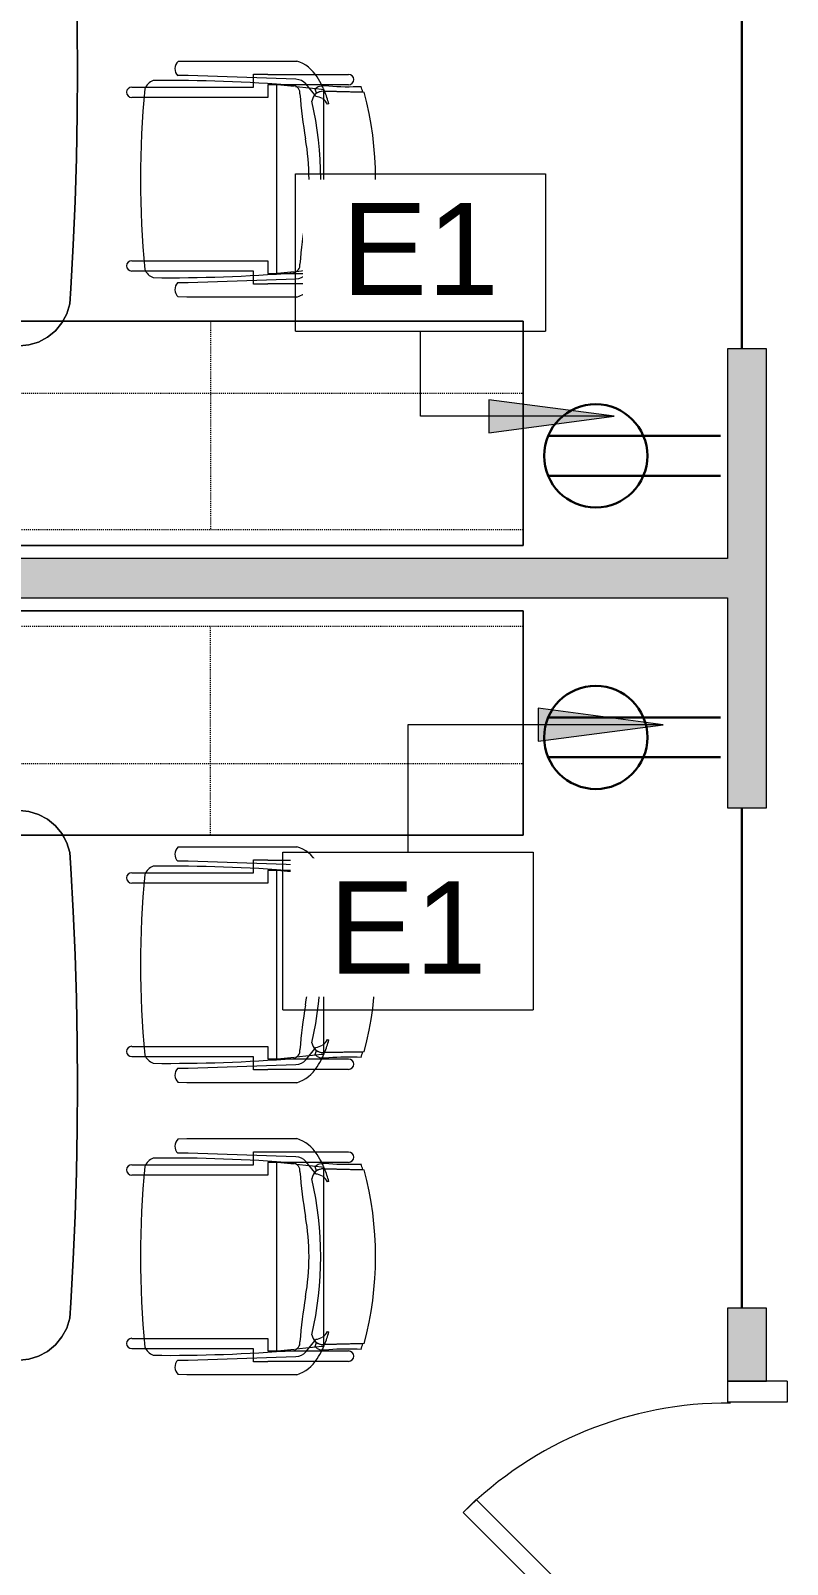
# Model space of a CAD drawing. Header units: inches. Extents: x 395 to 1878, y 644 to 1756.
# Drawn here: x 542.4 to 615, y 1276.2 to 1423.3 of the extents above; entities that cross this region are included whole.
import ezdxf

# ---------------------------------------------------------------- set-up
doc = ezdxf.new("R2010")
doc.units = ezdxf.units.IN
doc.header["$MEASUREMENT"] = 0
doc.linetypes.add('DASH 1_32_', pattern=[0.0625, 0.03125, -0.03125])
for name, color, linetype, lineweight in [('A-ANNO-KEYN', 231, 'Continuous', 9), ('A-ANNO-NOTE', 131, 'Continuous', 30), ('A-DOOR', 31, 'Continuous', 13), ('A-DOOR-FRAM', 31, 'Continuous', 20), ('A-GLAZ', 151, 'Continuous', 13), ('A-WALL-PATT', 111, 'Continuous', 13), ('I-FURN', 30, 'Continuous', 9), ('I-WALL', 2, 'Continuous', 13)]:
    doc.layers.add(name, color=color, linetype=linetype, lineweight=lineweight)
doc.styles.add('Arial_2', font='arial.ttf', dxfattribs={"height": 8.851796})

# ---------------------------------------------------------------- blocks, each defined once
blk = doc.blocks.new('Single Flush - OTJ_SOLIDFLUSH_ALUM-4928978-FIRST FLOOR POWER _ SIGNAL')
at = {"layer": 'A-DOOR', "color": 8, "lineweight": 20}
for p, q in [((-8.65, -25.96), (16.67, -0.64)), ((16.67, -0.64), (17.91, -1.88)), ((17.91, -1.88), (-7.42, -27.2)), ((-7.42, -27.2), (-8.65, -25.96))]:
    blk.add_line(p, q, dxfattribs=at)
at = {"layer": 'A-DOOR', "lineweight": 9}
blk.add_arc((17.91, -1.88), 35.81, 179.5, 225, dxfattribs=at)
at = {"layer": 'A-DOOR-FRAM', "color": 8}
for p, q in [((-20, 3.87), (-20, -1.88)), ((-20, 3.87), (-18, 3.87)), ((-18, 3.87), (-18, -1.88)), ((18, 3.87), (18, -1.88)), ((18, 3.87), (20, 3.87)), ((20, 3.87), (20, -1.88)), ((-20, -1.88), (-18, -1.88)), ((18, -1.88), (20, -1.88))]:
    blk.add_line(p, q, dxfattribs=at)
blk = doc.blocks.new('Frameless opening with glazing - 48_ x 96_-4931144-FIRST FLOOR POWER _ SIGNAL')
at = {"layer": 'A-GLAZ', "lineweight": 30}
blk.add_line((-25.5, -0.5), (22.5, -0.5), dxfattribs=at)
blk = doc.blocks.new('T-Shaped Desk 6 - T-Shaped Desk 1-4945879-FIRST FLOOR POWER _ SIGNAL')
at = {"layer": 'I-FURN'}
for p, q in [((610.19, 1074.31), (490.19, 1074.31)), ((490.19, 1074.31), (490.19, 1052.81)), ((490.19, 1052.81), (490.19, 1074.31)), ((490.19, 1074.31), (610.19, 1074.31)), ((610.19, 1052.81), (610.19, 1074.31)), ((610.19, 1074.31), (610.19, 1052.81)), ((535.18, 1054.79), (534.31, 1054.33)), ((534.31, 1054.33), (535.18, 1054.79)), ((536.12, 1055.08), (535.18, 1054.79)), ((535.18, 1054.79), (536.12, 1055.08)), ((537.55, 1055.23), (536.12, 1055.08)), ((536.12, 1055.08), (537.55, 1055.23)), ((539.04, 1055.36), (537.55, 1055.23)), ((537.55, 1055.23), (539.04, 1055.36)), ((540.52, 1055.48), (539.04, 1055.36)), ((539.04, 1055.36), (540.52, 1055.48)), ((542.01, 1055.58), (540.52, 1055.48)), ((540.52, 1055.48), (542.01, 1055.58)), ((543.49, 1055.66), (542.01, 1055.58)), ((542.01, 1055.58), (543.49, 1055.66)), ((544.98, 1055.73), (543.49, 1055.66)), ((543.49, 1055.66), (544.98, 1055.73)), ((546.47, 1055.77), (544.98, 1055.73)), ((544.98, 1055.73), (546.47, 1055.77)), ((547.96, 1055.8), (546.47, 1055.77)), ((546.47, 1055.77), (547.96, 1055.8)), ((549.45, 1055.81), (547.96, 1055.8)), ((547.96, 1055.8), (549.45, 1055.81)), ((550.94, 1055.8), (549.45, 1055.81)), ((549.45, 1055.81), (550.94, 1055.8)), ((552.42, 1055.77), (550.94, 1055.8)), ((550.94, 1055.8), (552.42, 1055.77)), ((553.91, 1055.73), (552.42, 1055.77)), ((552.42, 1055.77), (553.91, 1055.73)), ((555.4, 1055.66), (553.91, 1055.73)), ((553.91, 1055.73), (555.4, 1055.66)), ((556.89, 1055.58), (555.4, 1055.66)), ((555.4, 1055.66), (556.89, 1055.58)), ((558.37, 1055.48), (556.89, 1055.58)), ((556.89, 1055.58), (558.37, 1055.48)), ((559.86, 1055.36), (558.37, 1055.48)), ((558.37, 1055.48), (559.86, 1055.36)), ((561.34, 1055.23), (559.86, 1055.36)), ((559.86, 1055.36), (561.34, 1055.23)), ((562.77, 1055.08), (561.34, 1055.23)), ((561.34, 1055.23), (562.77, 1055.08)), ((563.71, 1054.79), (562.77, 1055.08)), ((562.77, 1055.08), (563.71, 1054.79)), ((564.58, 1054.33), (563.71, 1054.79)), ((563.71, 1054.79), (564.58, 1054.33)), ((533.55, 1053.7), (532.93, 1052.95)), ((532.93, 1052.95), (533.55, 1053.7)), ((534.31, 1054.33), (533.55, 1053.7)), ((533.55, 1053.7), (534.31, 1054.33)), ((565.34, 1053.7), (564.58, 1054.33)), ((564.58, 1054.33), (565.34, 1053.7)), ((565.96, 1052.95), (565.34, 1053.7)), ((565.34, 1053.7), (565.96, 1052.95)), ((490.19, 1052.81), (610.19, 1052.81)), ((532.85, 1052.81), (490.19, 1052.81)), ((532.47, 1052.08), (532.18, 1051.14)), ((532.18, 1051.14), (532.47, 1052.08)), ((532.93, 1052.95), (532.47, 1052.08)), ((532.47, 1052.08), (532.85, 1052.81)), ((532.85, 1052.81), (532.93, 1052.95)), ((566.04, 1052.81), (532.85, 1052.81)), ((566.43, 1052.08), (565.96, 1052.95)), ((565.96, 1052.95), (566.04, 1052.81)), ((566.04, 1052.81), (566.43, 1052.08)), ((610.19, 1052.81), (566.04, 1052.81)), ((566.71, 1051.14), (566.43, 1052.08)), ((566.43, 1052.08), (566.71, 1051.14)), ((532.18, 1051.14), (532.09, 1049.65)), ((532.09, 1049.65), (532.18, 1051.14)), ((566.81, 1049.65), (566.71, 1051.14)), ((566.71, 1051.14), (566.81, 1049.65)), ((532.09, 1049.65), (531.86, 1045.49)), ((531.86, 1045.49), (532.09, 1049.65)), ((567.04, 1045.49), (566.81, 1049.65)), ((566.81, 1049.65), (567.04, 1045.49)), ((531.86, 1045.49), (531.68, 1041.32)), ((531.68, 1041.32), (531.86, 1045.49)), ((567.22, 1041.32), (567.04, 1045.49)), ((567.04, 1045.49), (567.22, 1041.32)), ((531.68, 1041.32), (531.55, 1037.15)), ((531.55, 1037.15), (531.68, 1041.32)), ((567.34, 1037.15), (567.22, 1041.32)), ((567.22, 1041.32), (567.34, 1037.15)), ((531.55, 1037.15), (531.47, 1032.98)), ((531.47, 1032.98), (531.55, 1037.15)), ((567.42, 1032.98), (567.34, 1037.15)), ((567.34, 1037.15), (567.42, 1032.98)), ((531.47, 1032.98), (531.45, 1028.81)), ((531.45, 1028.81), (531.47, 1032.98)), ((567.45, 1028.81), (567.42, 1032.98)), ((567.42, 1032.98), (567.45, 1028.81)), ((531.45, 1028.81), (531.47, 1024.64)), ((531.47, 1024.64), (531.45, 1028.81)), ((567.42, 1024.64), (567.45, 1028.81)), ((567.45, 1028.81), (567.42, 1024.64)), ((531.47, 1024.64), (531.55, 1020.47)), ((531.55, 1020.47), (531.47, 1024.64)), ((567.34, 1020.47), (567.42, 1024.64)), ((567.42, 1024.64), (567.34, 1020.47)), ((531.55, 1020.47), (531.68, 1016.3)), ((531.68, 1016.3), (531.55, 1020.47)), ((567.22, 1016.3), (567.34, 1020.47)), ((567.34, 1020.47), (567.22, 1016.3)), ((531.68, 1016.3), (531.86, 1012.13)), ((531.86, 1012.13), (531.68, 1016.3)), ((567.04, 1012.13), (567.22, 1016.3)), ((567.22, 1016.3), (567.04, 1012.13)), ((531.86, 1012.13), (532.09, 1007.97)), ((532.09, 1007.97), (531.86, 1012.13)), ((566.81, 1007.97), (567.04, 1012.13)), ((567.04, 1012.13), (566.81, 1007.97)), ((532.09, 1007.97), (532.18, 1006.48)), ((532.18, 1006.48), (532.09, 1007.97)), ((566.71, 1006.48), (566.81, 1007.97)), ((566.81, 1007.97), (566.71, 1006.48)), ((532.18, 1006.48), (532.47, 1005.54)), ((532.47, 1005.54), (532.18, 1006.48)), ((566.43, 1005.54), (566.71, 1006.48)), ((566.71, 1006.48), (566.43, 1005.54)), ((532.47, 1005.54), (532.93, 1004.68)), ((532.93, 1004.68), (532.47, 1005.54)), ((532.93, 1004.68), (533.55, 1003.92)), ((533.55, 1003.92), (532.93, 1004.68)), ((565.34, 1003.92), (565.96, 1004.68)), ((565.96, 1004.68), (565.34, 1003.92)), ((565.96, 1004.68), (566.43, 1005.54)), ((566.43, 1005.54), (565.96, 1004.68)), ((533.55, 1003.92), (534.31, 1003.29)), ((534.31, 1003.29), (533.55, 1003.92)), ((534.31, 1003.29), (535.18, 1002.83)), ((535.18, 1002.83), (534.31, 1003.29)), ((563.71, 1002.83), (564.58, 1003.29)), ((564.58, 1003.29), (563.71, 1002.83)), ((564.58, 1003.29), (565.34, 1003.92)), ((565.34, 1003.92), (564.58, 1003.29)), ((535.18, 1002.83), (536.12, 1002.54)), ((536.12, 1002.54), (535.18, 1002.83)), ((536.12, 1002.54), (537.55, 1002.39)), ((537.55, 1002.39), (536.12, 1002.54)), ((537.55, 1002.39), (539.04, 1002.26)), ((539.04, 1002.26), (537.55, 1002.39)), ((539.04, 1002.26), (540.52, 1002.14)), ((540.52, 1002.14), (539.04, 1002.26)), ((540.52, 1002.14), (542.01, 1002.04)), ((542.01, 1002.04), (540.52, 1002.14)), ((542.01, 1002.04), (543.49, 1001.96)), ((543.49, 1001.96), (542.01, 1002.04)), ((543.49, 1001.96), (544.98, 1001.89)), ((544.98, 1001.89), (543.49, 1001.96)), ((544.98, 1001.89), (546.47, 1001.85)), ((546.47, 1001.85), (544.98, 1001.89)), ((546.47, 1001.85), (547.96, 1001.82)), ((547.96, 1001.82), (546.47, 1001.85)), ((547.96, 1001.82), (549.45, 1001.81)), ((549.45, 1001.81), (547.96, 1001.82)), ((549.45, 1001.81), (550.94, 1001.82)), ((550.94, 1001.82), (549.45, 1001.81)), ((550.94, 1001.82), (552.42, 1001.85)), ((552.42, 1001.85), (550.94, 1001.82)), ((552.42, 1001.85), (553.91, 1001.89)), ((553.91, 1001.89), (552.42, 1001.85)), ((553.91, 1001.89), (555.4, 1001.96)), ((555.4, 1001.96), (553.91, 1001.89)), ((555.4, 1001.96), (556.89, 1002.04)), ((556.89, 1002.04), (555.4, 1001.96)), ((556.89, 1002.04), (558.37, 1002.14)), ((558.37, 1002.14), (556.89, 1002.04)), ((558.37, 1002.14), (559.86, 1002.26)), ((559.86, 1002.26), (558.37, 1002.14)), ((559.86, 1002.26), (561.34, 1002.39)), ((561.34, 1002.39), (559.86, 1002.26)), ((561.34, 1002.39), (562.77, 1002.54)), ((562.77, 1002.54), (561.34, 1002.39)), ((562.77, 1002.54), (563.71, 1002.83)), ((563.71, 1002.83), (562.77, 1002.54))]:
    blk.add_line(p, q, dxfattribs=at)
at = {"layer": 'I-FURN', "linetype": 'DASH 1_32_'}
for p, q in [((550.19, 1072.81), (550.19, 1074.31)), ((520.19, 1072.81), (490.19, 1072.81)), ((520.19, 1052.81), (520.19, 1072.81)), ((550.19, 1072.81), (520.19, 1072.81)), ((550.19, 1052.81), (550.19, 1072.81)), ((580.19, 1072.81), (550.19, 1072.81)), ((580.19, 1052.81), (580.19, 1072.81)), ((610.19, 1072.81), (580.19, 1072.81)), ((550.19, 1059.68), (610.19, 1059.68))]:
    blk.add_line(p, q, dxfattribs=at)
blk = doc.blocks.new('T-Shaped Desk 7 - T-Shaped Desk 1-4945989-FIRST FLOOR POWER _ SIGNAL')
at = {"layer": 'I-FURN'}
for p, q in [((535.18, 1738.8), (534.31, 1738.33)), ((534.31, 1738.33), (535.18, 1738.8)), ((536.12, 1739.08), (535.18, 1738.8)), ((535.18, 1738.8), (536.12, 1739.08)), ((537.55, 1739.23), (536.12, 1739.08)), ((536.12, 1739.08), (537.55, 1739.23)), ((539.04, 1739.37), (537.55, 1739.23)), ((537.55, 1739.23), (539.04, 1739.37)), ((540.52, 1739.49), (539.04, 1739.37)), ((539.04, 1739.37), (540.52, 1739.49)), ((542.01, 1739.59), (540.52, 1739.49)), ((540.52, 1739.49), (542.01, 1739.59)), ((543.49, 1739.67), (542.01, 1739.59)), ((542.01, 1739.59), (543.49, 1739.67)), ((544.98, 1739.73), (543.49, 1739.67)), ((543.49, 1739.67), (544.98, 1739.73)), ((546.47, 1739.78), (544.98, 1739.73)), ((544.98, 1739.73), (546.47, 1739.78)), ((547.96, 1739.81), (546.47, 1739.78)), ((546.47, 1739.78), (547.96, 1739.81)), ((549.45, 1739.81), (547.96, 1739.81)), ((547.96, 1739.81), (549.45, 1739.81)), ((550.94, 1739.81), (549.45, 1739.81)), ((549.45, 1739.81), (550.94, 1739.81)), ((552.42, 1739.78), (550.94, 1739.81)), ((550.94, 1739.81), (552.42, 1739.78)), ((553.91, 1739.73), (552.42, 1739.78)), ((552.42, 1739.78), (553.91, 1739.73)), ((555.4, 1739.67), (553.91, 1739.73)), ((553.91, 1739.73), (555.4, 1739.67)), ((556.89, 1739.59), (555.4, 1739.67)), ((555.4, 1739.67), (556.89, 1739.59)), ((558.37, 1739.49), (556.89, 1739.59)), ((556.89, 1739.59), (558.37, 1739.49)), ((559.86, 1739.37), (558.37, 1739.49)), ((558.37, 1739.49), (559.86, 1739.37)), ((561.34, 1739.23), (559.86, 1739.37)), ((559.86, 1739.37), (561.34, 1739.23)), ((562.77, 1739.08), (561.34, 1739.23)), ((561.34, 1739.23), (562.77, 1739.08)), ((563.71, 1738.8), (562.77, 1739.08)), ((562.77, 1739.08), (563.71, 1738.8)), ((564.58, 1738.33), (563.71, 1738.8)), ((563.71, 1738.8), (564.58, 1738.33)), ((532.93, 1736.95), (532.47, 1736.08)), ((532.47, 1736.08), (532.93, 1736.95)), ((533.55, 1737.71), (532.93, 1736.95)), ((532.93, 1736.95), (533.55, 1737.71)), ((534.31, 1738.33), (533.55, 1737.71)), ((533.55, 1737.71), (534.31, 1738.33)), ((565.34, 1737.71), (564.58, 1738.33)), ((564.58, 1738.33), (565.34, 1737.71)), ((565.96, 1736.95), (565.34, 1737.71)), ((565.34, 1737.71), (565.96, 1736.95)), ((566.43, 1736.08), (565.96, 1736.95)), ((565.96, 1736.95), (566.43, 1736.08)), ((532.47, 1736.08), (532.18, 1735.14)), ((532.18, 1735.14), (532.47, 1736.08)), ((566.71, 1735.14), (566.43, 1736.08)), ((566.43, 1736.08), (566.71, 1735.14)), ((532.18, 1735.14), (532.09, 1733.65)), ((532.09, 1733.65), (532.18, 1735.14)), ((566.81, 1733.65), (566.71, 1735.14)), ((566.71, 1735.14), (566.81, 1733.65)), ((532.09, 1733.65), (531.86, 1729.49)), ((531.86, 1729.49), (532.09, 1733.65)), ((567.04, 1729.49), (566.81, 1733.65)), ((566.81, 1733.65), (567.04, 1729.49)), ((531.86, 1729.49), (531.68, 1725.32)), ((531.68, 1725.32), (531.86, 1729.49)), ((567.22, 1725.32), (567.04, 1729.49)), ((567.04, 1729.49), (567.22, 1725.32)), ((531.68, 1725.32), (531.55, 1721.15)), ((531.55, 1721.15), (531.68, 1725.32)), ((567.34, 1721.15), (567.22, 1725.32)), ((567.22, 1725.32), (567.34, 1721.15)), ((531.55, 1721.15), (531.47, 1716.98)), ((531.47, 1716.98), (531.55, 1721.15)), ((567.42, 1716.98), (567.34, 1721.15)), ((567.34, 1721.15), (567.42, 1716.98)), ((531.47, 1716.98), (531.45, 1712.81)), ((531.45, 1712.81), (531.47, 1716.98)), ((567.45, 1712.81), (567.42, 1716.98)), ((567.42, 1716.98), (567.45, 1712.81)), ((531.45, 1712.81), (531.47, 1708.64)), ((531.47, 1708.64), (531.45, 1712.81)), ((567.42, 1708.64), (567.45, 1712.81)), ((567.45, 1712.81), (567.42, 1708.64)), ((531.47, 1708.64), (531.55, 1704.47)), ((531.55, 1704.47), (531.47, 1708.64)), ((567.34, 1704.47), (567.42, 1708.64)), ((567.42, 1708.64), (567.34, 1704.47)), ((531.55, 1704.47), (531.68, 1700.31)), ((531.68, 1700.31), (531.55, 1704.47)), ((567.22, 1700.31), (567.34, 1704.47)), ((567.34, 1704.47), (567.22, 1700.31)), ((531.68, 1700.31), (531.86, 1696.14)), ((531.86, 1696.14), (531.68, 1700.31)), ((567.04, 1696.14), (567.22, 1700.31)), ((567.22, 1700.31), (567.04, 1696.14)), ((531.86, 1696.14), (532.09, 1691.97)), ((532.09, 1691.97), (531.86, 1696.14)), ((566.81, 1691.97), (567.04, 1696.14)), ((567.04, 1696.14), (566.81, 1691.97)), ((532.09, 1691.97), (532.18, 1690.49)), ((532.18, 1690.49), (532.09, 1691.97)), ((566.71, 1690.49), (566.81, 1691.97)), ((566.81, 1691.97), (566.71, 1690.49)), ((532.18, 1690.49), (532.47, 1689.55)), ((532.47, 1689.55), (532.18, 1690.49)), ((566.43, 1689.55), (566.71, 1690.49)), ((566.71, 1690.49), (566.43, 1689.55)), ((490.19, 1688.82), (490.19, 1667.32)), ((610.19, 1688.82), (490.19, 1688.82)), ((490.19, 1688.82), (532.85, 1688.82)), ((490.19, 1667.32), (490.19, 1688.82)), ((532.47, 1689.55), (532.93, 1688.68)), ((532.85, 1688.82), (532.47, 1689.55)), ((532.93, 1688.68), (532.85, 1688.82)), ((532.85, 1688.82), (566.04, 1688.82)), ((532.93, 1688.68), (533.55, 1687.92)), ((533.55, 1687.92), (532.93, 1688.68)), ((565.34, 1687.92), (565.96, 1688.68)), ((565.96, 1688.68), (565.34, 1687.92)), ((565.96, 1688.68), (566.43, 1689.55)), ((566.04, 1688.82), (565.96, 1688.68)), ((566.43, 1689.55), (566.04, 1688.82)), ((566.04, 1688.82), (610.19, 1688.82)), ((610.19, 1667.32), (610.19, 1688.82)), ((610.19, 1688.82), (610.19, 1667.32)), ((533.55, 1687.92), (534.31, 1687.3)), ((534.31, 1687.3), (533.55, 1687.92)), ((534.31, 1687.3), (535.18, 1686.83)), ((535.18, 1686.83), (534.31, 1687.3)), ((563.71, 1686.83), (564.58, 1687.3)), ((564.58, 1687.3), (563.71, 1686.83)), ((564.58, 1687.3), (565.34, 1687.92)), ((565.34, 1687.92), (564.58, 1687.3)), ((535.18, 1686.83), (536.12, 1686.55)), ((536.12, 1686.55), (535.18, 1686.83)), ((536.12, 1686.55), (537.55, 1686.4)), ((537.55, 1686.4), (536.12, 1686.55)), ((537.55, 1686.4), (539.04, 1686.26)), ((539.04, 1686.26), (537.55, 1686.4)), ((539.04, 1686.26), (540.52, 1686.14)), ((540.52, 1686.14), (539.04, 1686.26)), ((540.52, 1686.14), (542.01, 1686.04)), ((542.01, 1686.04), (540.52, 1686.14)), ((542.01, 1686.04), (543.49, 1685.96)), ((543.49, 1685.96), (542.01, 1686.04)), ((543.49, 1685.96), (544.98, 1685.9)), ((544.98, 1685.9), (543.49, 1685.96)), ((544.98, 1685.9), (546.47, 1685.85)), ((546.47, 1685.85), (544.98, 1685.9)), ((546.47, 1685.85), (547.96, 1685.82)), ((547.96, 1685.82), (546.47, 1685.85)), ((547.96, 1685.82), (549.45, 1685.81)), ((549.45, 1685.81), (547.96, 1685.82)), ((549.45, 1685.81), (550.94, 1685.82)), ((550.94, 1685.82), (549.45, 1685.81)), ((550.94, 1685.82), (552.42, 1685.85)), ((552.42, 1685.85), (550.94, 1685.82)), ((552.42, 1685.85), (553.91, 1685.9)), ((553.91, 1685.9), (552.42, 1685.85)), ((553.91, 1685.9), (555.4, 1685.96)), ((555.4, 1685.96), (553.91, 1685.9)), ((555.4, 1685.96), (556.89, 1686.04)), ((556.89, 1686.04), (555.4, 1685.96)), ((556.89, 1686.04), (558.37, 1686.14)), ((558.37, 1686.14), (556.89, 1686.04)), ((558.37, 1686.14), (559.86, 1686.26)), ((559.86, 1686.26), (558.37, 1686.14)), ((559.86, 1686.26), (561.34, 1686.4)), ((561.34, 1686.4), (559.86, 1686.26)), ((561.34, 1686.4), (562.77, 1686.55)), ((562.77, 1686.55), (561.34, 1686.4)), ((562.77, 1686.55), (563.71, 1686.83)), ((563.71, 1686.83), (562.77, 1686.55)), ((490.19, 1667.32), (610.19, 1667.32)), ((610.19, 1667.32), (490.19, 1667.32))]:
    blk.add_line(p, q, dxfattribs=at)
at = {"layer": 'I-FURN', "linetype": 'DASH 1_32_'}
for p, q in [((520.19, 1688.82), (520.19, 1668.82)), ((550.19, 1688.82), (550.19, 1668.82)), ((580.19, 1688.82), (580.19, 1668.82)), ((550.19, 1681.94), (610.19, 1681.94)), ((520.19, 1668.82), (490.19, 1668.82)), ((550.19, 1668.82), (520.19, 1668.82)), ((550.19, 1668.82), (550.19, 1667.32)), ((580.19, 1668.82), (550.19, 1668.82)), ((610.19, 1668.82), (580.19, 1668.82))]:
    blk.add_line(p, q, dxfattribs=at)
blk = doc.blocks.new('F-Haworth_Chair_X99-Seminar - X99 Seminar Chair with Glides-V23-FIRST FLOOR POWER _ SIGNAL')
at = {"layer": 'I-FURN'}
for p, q in [((-8.82, 9.44), (-8.82, 10.78)), ((-7.83, 10.78), (-7.83, 9.57)), ((7.83, 9.57), (7.83, 10.78)), ((8.82, 10.78), (8.82, 9.44)), ((-8.82, -0.89), (-8.82, 9.44)), ((-7.83, 9.57), (-7.83, -2.27)), ((7.83, -2.27), (7.83, 9.57)), ((8.82, 9.44), (8.82, -0.89)), ((-11.32, 5.48), (-11.3, 6.32)), ((-9.92, 6.36), (-9.92, 5.36)), ((9.92, 5.36), (9.92, 6.36)), ((11.3, 6.32), (11.32, 5.48)), ((-11.32, -5.06), (-11.32, 5.48)), ((-9.92, 5.36), (-9.57, -4.97)), ((9.57, -4.97), (9.92, 5.36)), ((11.32, 5.48), (11.32, -5.06)), ((-10.07, -0.89), (-9.71, -0.89)), ((-10.07, -2.27), (-10.07, -0.89)), ((-9.71, -0.89), (-9.2, -0.89)), ((-9.2, -0.89), (-8.82, -0.89)), ((8.82, -0.89), (9.2, -0.89)), ((9.2, -0.89), (9.71, -0.89)), ((9.71, -0.89), (10.07, -0.89)), ((10.07, -0.89), (10.07, -2.27)), ((-10.04, -2.27), (-10.07, -2.27)), ((-10.04, -4.99), (-10.04, -2.27)), ((-9.04, -2.27), (-9.04, -3.12)), ((-7.83, -2.27), (-9.04, -2.27)), ((9.04, -2.27), (7.83, -2.27)), ((9.04, -3.12), (9.04, -2.27)), ((10.04, -2.27), (10.04, -4.99)), ((10.07, -2.27), (10.04, -2.27)), ((-9.07, -3.12), (9.07, -3.12)), ((-9.07, -3.2), (-9.07, -3.12)), ((-8.9, -4.8), (-9.07, -3.2)), ((-9.04, -3.12), (-9.04, -3.43)), ((-9.04, -3.43), (-9.04, -3.62)), ((-9.04, -3.62), (-9.04, -5.98)), ((9.07, -3.2), (8.9, -4.8)), ((9.04, -3.43), (9.04, -3.12)), ((9.04, -3.62), (9.04, -3.43)), ((9.04, -5.98), (9.04, -3.62)), ((9.07, -3.12), (9.07, -3.2)), ((-10.04, -5.98), (-10.04, -5)), ((-8.88, -4.99), (-8.89, -4.91)), ((-8.75, -6.22), (-8.88, -4.99)), ((8.88, -4.99), (8.75, -6.22)), ((8.89, -4.91), (8.88, -4.99)), ((10.04, -5), (10.04, -5.98)), ((-10.04, -6.81), (-10.04, -5.98)), ((-10.04, -10.02), (-10.04, -6.81)), ((-9.13, -5.92), (-8.07, -6.77)), ((-9.04, -5.99), (-9.04, -7.4)), ((-8.68, -6.87), (-8.75, -6.22)), ((-8.62, -7.42), (-8.68, -6.87)), ((-8.61, -6.81), (-8.23, -6.95)), ((-8.03, -6.81), (-7.95, -6.87)), ((7.95, -6.87), (8.01, -6.82)), ((8.07, -6.77), (9.13, -5.92)), ((8.23, -6.95), (8.61, -6.81)), ((8.68, -6.87), (8.62, -7.42)), ((8.75, -6.22), (8.68, -6.87)), ((9.04, -7.4), (9.04, -5.99)), ((10.04, -5.98), (10.04, -6.81)), ((10.04, -6.81), (10.04, -10.02)), ((-9.04, -7.4), (-9.04, -10.02)), ((-8.6, -7.6), (-8.62, -7.43)), ((-8.49, -7.6), (-8.56, -7.6)), ((-8.42, -7.57), (-8.34, -11.37)), ((-8.34, -11.52), (-8.42, -7.57)), ((-7.65, -7.6), (-8.4, -7.6)), ((7.65, -7.6), (-7.65, -7.6)), ((-7.18, -7.99), (-7.21, -8.13)), ((7.21, -8.13), (7.18, -7.99)), ((8.4, -7.6), (7.65, -7.6)), ((8.34, -11.37), (8.42, -7.57)), ((8.42, -7.57), (8.34, -11.52)), ((8.56, -7.6), (8.49, -7.6)), ((8.62, -7.43), (8.6, -7.6)), ((9.04, -10.02), (9.04, -7.4))]:
    blk.add_line(p, q, dxfattribs=at)
for centre, radius, start, end in [((-8.32, 10.78), 0.495, 0, 180), ((8.32, 10.78), 0.495, 0, 180), ((-8.21, 8.28), 1.31, 110.0433, 159.9567), ((0, -75.01), 84.96, 84.1475, 95.8525), ((8.21, 8.28), 1.31, 20.0433, 69.9567), ((144.06, 7.32), 153.52, 179.4749, 184.5213), ((-144.06, 7.32), 153.52, 355.4787, 0.5251), ((-10.58, 5.68), 0.956, 45.8901, 138.1099), ((10.58, 5.68), 0.956, 41.8901, 134.1099), ((-7.87, -3.92), 3.63, 198.1789, 238.0478), ((-8.18, -4.9), 1.39, 182.8013, 227.1078), ((-8.24, -4.59), 0.763, 194.2338, 275.7662), ((-11.32, -48.08), 42.84, 79.9767, 85.7699), ((11.32, -48.08), 42.84, 94.2301, 100.0233), ((8.24, -4.59), 0.763, 264.2338, 345.7662), ((8.18, -4.9), 1.39, 312.8922, 357.1987), ((7.87, -3.92), 3.63, 301.9522, 341.8211), ((-4.71, 1.15), 9.61, 238.0478, 243.9964), ((-5.2, -7.86), 3.74, 170.0936, 184.0143), ((-8.28, -7.33), 0.613, 122.5427, 170.0936), ((-7.37, -7.55), 1.05, 95.9554, 181.1786), ((-7.37, -7.55), 1.05, 145.2002, 181.1786), ((-6.55, -6.76), 1.38, 185.0878, 212.4248), ((0, 26.49), 33.83, 257.2285, 282.7715), ((0, 15.97), 22.19, 259.9767, 280.0233), ((7.37, -7.55), 1.05, 358.8214, 84.0446), ((6.55, -6.76), 1.38, 327.5752, 354.9122), ((7.37, -7.55), 1.05, 358.8214, 34.7998), ((8.28, -7.33), 0.613, 9.9064, 57.4573), ((5.2, -7.86), 3.74, 355.9857, 9.9064), ((4.71, 1.15), 9.61, 296.0036, 301.9522), ((-36.06, -10.03), 27.2, 357.4882, 4.0143), ((-4.71, 1.15), 9.61, 243.9964, 246.4906), ((-4.71, 1.15), 9.61, 246.6393, 247.073), ((-4.71, 1.15), 9.61, 247.2631, 254.9334), ((-6.55, -6.76), 1.38, 214.0187, 242.9497), ((6.55, -6.76), 1.38, 297.0503, 325.9813), ((4.71, 1.15), 9.61, 285.0666, 292.7369), ((4.71, 1.15), 9.61, 292.927, 293.3607), ((4.71, 1.15), 9.61, 293.5094, 296.0036), ((36.06, -10.03), 27.2, 175.9857, 182.5118), ((-9.54, -10.02), 0.498, 180, 0), ((9.54, -10.02), 0.498, 180, 0), ((0, 20.73), 33.17, 254.4478, 255.4234), ((0, 20.29), 32.89, 255.304, 284.6925), ((0, 20.73), 33.17, 284.5766, 285.5522)]:
    blk.add_arc(centre, radius, start, end, dxfattribs=at)
blk = doc.blocks.new('F-Haworth_Chair_X99-Seminar - X99 Seminar Chair with Glides-V21-FIRST FLOOR POWER _ SIGNAL')
at = {"layer": 'I-FURN'}
for p, q in [((-8.82, 9.44), (-8.82, 10.78)), ((-7.83, 10.78), (-7.83, 9.57)), ((7.83, 9.57), (7.83, 10.78)), ((8.82, 10.78), (8.82, 9.44)), ((-8.82, -0.89), (-8.82, 9.44)), ((-7.83, 9.57), (-7.83, -2.27)), ((7.83, -2.27), (7.83, 9.57)), ((8.82, 9.44), (8.82, -0.89)), ((-11.32, 5.48), (-11.3, 6.32)), ((-9.92, 6.36), (-9.92, 5.36)), ((9.92, 5.36), (9.92, 6.36)), ((11.3, 6.32), (11.32, 5.48)), ((-11.32, -5.06), (-11.32, 5.48)), ((-9.92, 5.36), (-9.57, -4.97)), ((9.57, -4.97), (9.92, 5.36)), ((11.32, 5.48), (11.32, -5.06)), ((-10.07, -0.89), (-9.71, -0.89)), ((-10.07, -2.27), (-10.07, -0.89)), ((-9.71, -0.89), (-9.2, -0.89)), ((-9.2, -0.89), (-8.82, -0.89)), ((8.82, -0.89), (9.2, -0.89)), ((9.2, -0.89), (9.71, -0.89)), ((9.71, -0.89), (10.07, -0.89)), ((10.07, -0.89), (10.07, -2.27)), ((-10.04, -2.27), (-10.07, -2.27)), ((-10.04, -4.99), (-10.04, -2.27)), ((-9.04, -2.27), (-9.04, -3.12)), ((-7.83, -2.27), (-9.04, -2.27)), ((9.04, -2.27), (7.83, -2.27)), ((9.04, -3.12), (9.04, -2.27)), ((10.04, -2.27), (10.04, -4.99)), ((10.07, -2.27), (10.04, -2.27)), ((-9.07, -3.12), (9.07, -3.12)), ((-9.07, -3.2), (-9.07, -3.12)), ((-8.9, -4.8), (-9.07, -3.2)), ((-9.04, -3.12), (-9.04, -3.43)), ((-9.04, -3.43), (-9.04, -3.62)), ((-9.04, -3.62), (-9.04, -5.98)), ((9.07, -3.2), (8.9, -4.8)), ((9.04, -3.43), (9.04, -3.12)), ((9.04, -3.62), (9.04, -3.43)), ((9.04, -5.98), (9.04, -3.62)), ((9.07, -3.12), (9.07, -3.2)), ((-10.04, -5.98), (-10.04, -5)), ((-8.88, -4.99), (-8.89, -4.91)), ((-8.75, -6.22), (-8.88, -4.99)), ((8.88, -4.99), (8.75, -6.22)), ((8.89, -4.91), (8.88, -4.99)), ((10.04, -5), (10.04, -5.98)), ((-10.04, -6.81), (-10.04, -5.98)), ((-10.04, -10.02), (-10.04, -6.81)), ((-9.13, -5.92), (-8.07, -6.77)), ((-9.04, -5.99), (-9.04, -7.4)), ((-8.68, -6.87), (-8.75, -6.22)), ((-8.62, -7.42), (-8.68, -6.87)), ((-8.61, -6.81), (-8.23, -6.95)), ((-8.03, -6.81), (-7.95, -6.87)), ((7.95, -6.87), (8.03, -6.81)), ((8.07, -6.77), (9.13, -5.92)), ((8.23, -6.95), (8.61, -6.81)), ((8.68, -6.87), (8.62, -7.42)), ((8.75, -6.22), (8.68, -6.87)), ((9.04, -7.4), (9.04, -5.99)), ((10.04, -5.98), (10.04, -6.81)), ((10.04, -6.81), (10.04, -10.02)), ((-9.04, -7.4), (-9.04, -10.02)), ((-8.6, -7.6), (-8.62, -7.43)), ((-8.49, -7.6), (-8.56, -7.6)), ((-8.42, -7.57), (-8.34, -11.37)), ((-8.34, -11.52), (-8.42, -7.57)), ((-7.65, -7.6), (-8.4, -7.6)), ((7.65, -7.6), (-7.65, -7.6)), ((-7.18, -7.99), (-7.21, -8.13)), ((7.21, -8.13), (7.18, -7.99)), ((8.4, -7.6), (7.65, -7.6)), ((8.34, -11.37), (8.42, -7.57)), ((8.42, -7.57), (8.34, -11.52)), ((8.56, -7.6), (8.49, -7.6)), ((8.62, -7.43), (8.6, -7.6)), ((9.04, -10.02), (9.04, -7.4))]:
    blk.add_line(p, q, dxfattribs=at)
for centre, radius, start, end in [((-8.32, 10.78), 0.495, 0, 180), ((8.32, 10.78), 0.495, 0, 180), ((-8.21, 8.28), 1.31, 110.0433, 159.9567), ((0, -75.01), 84.96, 84.1475, 95.8525), ((8.21, 8.28), 1.31, 20.0433, 69.9567), ((144.06, 7.32), 153.52, 179.4749, 184.5213), ((-144.06, 7.32), 153.52, 355.4787, 0.5251), ((-10.58, 5.68), 0.956, 45.8901, 138.1099), ((10.58, 5.68), 0.956, 41.8901, 134.1099), ((-7.87, -3.92), 3.63, 198.1789, 238.0478), ((-8.18, -4.9), 1.39, 182.8013, 227.1078), ((-8.24, -4.59), 0.763, 194.2338, 275.7662), ((-11.32, -48.08), 42.84, 79.9767, 85.7699), ((11.32, -48.08), 42.84, 94.2301, 100.0233), ((8.24, -4.59), 0.763, 264.2338, 345.7662), ((8.18, -4.9), 1.39, 312.8922, 357.1987), ((7.87, -3.92), 3.63, 301.9522, 341.8211), ((-4.71, 1.15), 9.61, 238.0478, 243.9964), ((-5.2, -7.86), 3.74, 170.0936, 184.0143), ((-8.28, -7.33), 0.613, 122.5427, 170.0936), ((-7.37, -7.55), 1.05, 95.9554, 181.1786), ((-7.37, -7.55), 1.05, 145.2002, 181.1786), ((-6.55, -6.76), 1.38, 185.0878, 212.4248), ((0, 26.49), 33.83, 257.2285, 282.7715), ((0, 15.97), 22.19, 259.9767, 280.0233), ((7.37, -7.55), 1.05, 358.8214, 84.0446), ((6.55, -6.76), 1.38, 327.5752, 354.9122), ((7.37, -7.55), 1.05, 358.8214, 34.7998), ((8.28, -7.33), 0.613, 9.9064, 57.4573), ((5.2, -7.86), 3.74, 355.9857, 9.9064), ((4.71, 1.15), 9.61, 296.0036, 301.9522), ((-36.06, -10.03), 27.2, 357.4882, 4.0143), ((-4.71, 1.15), 9.61, 243.9964, 246.4906), ((-4.71, 1.15), 9.61, 246.6393, 247.073), ((-4.71, 1.15), 9.61, 247.2631, 254.9334), ((-6.55, -6.76), 1.38, 214.0187, 242.9497), ((6.55, -6.76), 1.38, 297.0503, 325.9813), ((4.71, 1.15), 9.61, 285.0666, 292.7369), ((4.71, 1.15), 9.61, 292.927, 293.3607), ((4.71, 1.15), 9.61, 293.5094, 296.0036), ((36.06, -10.03), 27.2, 175.9857, 182.5118), ((-9.54, -10.02), 0.498, 180, 0), ((9.54, -10.02), 0.498, 180, 0), ((0, 20.73), 33.17, 254.4478, 255.4234), ((0, 20.29), 32.89, 255.304, 284.6925), ((0, 20.73), 33.17, 284.5766, 285.5522)]:
    blk.add_arc(centre, radius, start, end, dxfattribs=at)
blk = doc.blocks.new('F-Haworth_Chair_X99-Seminar - X99 Seminar Chair with Glides-V24-FIRST FLOOR POWER _ SIGNAL')
at = {"layer": 'I-FURN'}
for p, q in [((-8.82, 9.44), (-8.82, 10.78)), ((-7.83, 10.78), (-7.83, 9.57)), ((7.83, 9.57), (7.83, 10.78)), ((8.82, 10.78), (8.82, 9.44)), ((-8.82, -0.89), (-8.82, 9.44)), ((-7.83, 9.57), (-7.83, -2.27)), ((7.83, -2.27), (7.83, 9.57)), ((8.82, 9.44), (8.82, -0.89)), ((-11.32, 5.48), (-11.3, 6.32)), ((-9.92, 6.36), (-9.92, 5.36)), ((9.92, 5.36), (9.92, 6.36)), ((11.3, 6.32), (11.32, 5.48)), ((-11.32, -5.06), (-11.32, 5.48)), ((-9.92, 5.36), (-9.57, -4.97)), ((9.57, -4.97), (9.92, 5.36)), ((11.32, 5.48), (11.32, -5.06)), ((-10.07, -0.89), (-9.71, -0.89)), ((-10.07, -2.27), (-10.07, -0.89)), ((-9.71, -0.89), (-9.2, -0.89)), ((-9.2, -0.89), (-8.82, -0.89)), ((8.82, -0.89), (9.2, -0.89)), ((9.2, -0.89), (9.71, -0.89)), ((9.71, -0.89), (10.07, -0.89)), ((10.07, -0.89), (10.07, -2.27)), ((-10.04, -2.27), (-10.07, -2.27)), ((-10.04, -4.99), (-10.04, -2.27)), ((-9.04, -2.27), (-9.04, -3.12)), ((-7.83, -2.27), (-9.04, -2.27)), ((9.04, -2.27), (7.83, -2.27)), ((9.04, -3.12), (9.04, -2.27)), ((10.04, -2.27), (10.04, -4.99)), ((10.07, -2.27), (10.04, -2.27)), ((-9.07, -3.12), (-0.51, -3.12)), ((-9.07, -3.2), (-9.07, -3.12)), ((-8.9, -4.8), (-9.07, -3.2)), ((-9.04, -3.12), (-9.04, -3.43)), ((-9.04, -3.43), (-9.04, -3.62)), ((-9.04, -3.62), (-9.04, -5.98)), ((-0.5, -3.12), (9.07, -3.12)), ((9.07, -3.2), (8.9, -4.8)), ((9.04, -3.43), (9.04, -3.12)), ((9.04, -3.62), (9.04, -3.43)), ((9.04, -5.98), (9.04, -3.62)), ((9.07, -3.12), (9.07, -3.2)), ((-10.04, -5.98), (-10.04, -5)), ((-8.88, -4.99), (-8.89, -4.91)), ((-8.75, -6.22), (-8.88, -4.99)), ((8.88, -4.99), (8.75, -6.22)), ((8.89, -4.91), (8.88, -4.99)), ((10.04, -5), (10.04, -5.98)), ((-10.04, -6.81), (-10.04, -5.98)), ((-10.04, -10.02), (-10.04, -6.81)), ((-9.13, -5.92), (-8.07, -6.77)), ((-9.04, -5.99), (-9.04, -7.4)), ((-8.68, -6.87), (-8.75, -6.22)), ((-8.62, -7.42), (-8.68, -6.87)), ((-8.61, -6.81), (-8.23, -6.95)), ((-8.03, -6.81), (-7.95, -6.87)), ((7.95, -6.87), (8.03, -6.81)), ((8.07, -6.77), (9.13, -5.92)), ((8.23, -6.95), (8.61, -6.81)), ((8.68, -6.87), (8.62, -7.42)), ((8.75, -6.22), (8.68, -6.87)), ((9.04, -7.4), (9.04, -5.99)), ((10.04, -5.98), (10.04, -6.81)), ((10.04, -6.81), (10.04, -10.02)), ((-9.04, -7.4), (-9.04, -10.02)), ((-8.6, -7.6), (-8.62, -7.43)), ((-8.49, -7.6), (-8.56, -7.6)), ((-8.42, -7.57), (-8.34, -11.37)), ((-8.34, -11.52), (-8.42, -7.57)), ((-7.65, -7.6), (-8.4, -7.6)), ((7.65, -7.6), (-7.65, -7.6)), ((-7.18, -7.99), (-7.21, -8.13)), ((7.21, -8.13), (7.18, -7.99)), ((8.4, -7.6), (7.65, -7.6)), ((8.34, -11.37), (8.42, -7.57)), ((8.42, -7.57), (8.34, -11.52)), ((8.56, -7.6), (8.49, -7.6)), ((8.62, -7.43), (8.6, -7.6)), ((9.04, -10.02), (9.04, -7.4))]:
    blk.add_line(p, q, dxfattribs=at)
for centre, radius, start, end in [((-8.32, 10.78), 0.495, 0, 180), ((8.32, 10.78), 0.495, 0, 180), ((-8.21, 8.28), 1.31, 110.0433, 159.9567), ((0, -75.01), 84.96, 84.1475, 95.8525), ((8.21, 8.28), 1.31, 20.0433, 69.9567), ((144.06, 7.32), 153.52, 179.4749, 184.5213), ((-144.06, 7.32), 153.52, 355.4787, 0.5251), ((-10.58, 5.68), 0.956, 45.8901, 138.1099), ((10.58, 5.68), 0.956, 41.8901, 134.1099), ((-7.87, -3.92), 3.63, 198.1789, 238.0478), ((-8.18, -4.9), 1.39, 182.8013, 227.1078), ((-8.24, -4.59), 0.763, 194.2338, 275.7662), ((-11.32, -48.08), 42.84, 79.9767, 85.7699), ((11.32, -48.08), 42.84, 94.2301, 100.0233), ((8.24, -4.59), 0.763, 264.2338, 345.7662), ((8.18, -4.9), 1.39, 312.8922, 357.1987), ((7.87, -3.92), 3.63, 301.9522, 341.8211), ((-4.71, 1.15), 9.61, 238.0478, 243.9964), ((-5.2, -7.86), 3.74, 170.0936, 184.0143), ((-8.28, -7.33), 0.613, 122.5427, 170.0936), ((-7.37, -7.55), 1.05, 95.9554, 181.1786), ((-7.37, -7.55), 1.05, 145.2002, 181.1786), ((-6.55, -6.76), 1.38, 185.0878, 212.4248), ((0, 26.49), 33.83, 257.2285, 282.7715), ((0, 15.97), 22.19, 259.9767, 280.0233), ((7.37, -7.55), 1.05, 358.8214, 84.0446), ((6.55, -6.76), 1.38, 327.5752, 354.9122), ((7.37, -7.55), 1.05, 358.8214, 34.7998), ((8.28, -7.33), 0.613, 9.9064, 57.4573), ((5.2, -7.86), 3.74, 355.9857, 9.9064), ((4.71, 1.15), 9.61, 296.0036, 301.9522), ((-36.06, -10.03), 27.2, 357.4882, 4.0143), ((-4.71, 1.15), 9.61, 243.9964, 246.4906), ((-4.71, 1.15), 9.61, 246.6393, 247.073), ((-4.71, 1.15), 9.61, 247.2631, 254.9334), ((-6.55, -6.76), 1.38, 214.0187, 242.9497), ((6.55, -6.76), 1.38, 297.0503, 325.9813), ((4.71, 1.15), 9.61, 285.0666, 292.7369), ((4.71, 1.15), 9.61, 292.927, 293.3607), ((4.71, 1.15), 9.61, 293.5094, 296.0036), ((36.06, -10.03), 27.2, 175.9857, 182.5118), ((-9.54, -10.02), 0.498, 180, 0), ((9.54, -10.02), 0.498, 180, 0), ((0, 20.73), 33.17, 254.4478, 255.4234), ((0, 20.29), 32.89, 255.304, 284.6925), ((0, 20.73), 33.17, 284.5766, 285.5522)]:
    blk.add_arc(centre, radius, start, end, dxfattribs=at)
blk = doc.blocks.new('Keynote Tag - Keynote Number - Boxed-135510-FIRST FLOOR POWER _ SIGNAL')
at = {"layer": 'A-ANNO-KEYN'}
for p, q in [((-0.125, -0.0792), (-0.125, 0.0781)), ((-0.125, 0.0781), (0.125, 0.0781)), ((0.125, 0.0781), (0.125, -0.0792)), ((-0.125, -0.0792), (0.125, -0.0792))]:
    blk.add_line(p, q, dxfattribs=at)

msp = doc.modelspace()

# ---------------------------------------------------------------- hatches: boundary and pattern name
at = {"layer": 'A-ANNO-KEYN'}
for points in [[(598.39, 1386.35), (586.39, 1387.93), (586.39, 1384.77)], [(603.1, 1356.77), (591.1, 1358.35), (591.1, 1355.19)]]:
    msp.add_hatch(color=256, dxfattribs=at).paths.add_polyline_path(points, flags=0)
at = {"layer": 'A-WALL-PATT', "lineweight": 9}
h = msp.add_hatch(color=7, dxfattribs=at)
h.paths.add_polyline_path([(613, 870.94), (613, 900.81), (609.25, 900.81), (609.25, 870.94)], flags=0)
h.paths.add_polyline_path([(609.25, 948.81), (613, 948.81), (613, 956.81), (609.25, 956.81)], flags=0)
h.paths.add_polyline_path([(613, 996.81), (613, 1008.81), (609.25, 1008.81), (609.25, 996.81)], flags=0)
h.paths.add_polyline_path([(609.25, 1048.81), (613, 1048.81), (613, 1056.81), (609.25, 1056.81)], flags=0)
h.paths.add_polyline_path([(613, 1104.81), (613, 1144.81), (609.25, 1144.81), (609.25, 1104.81)], flags=0)
h.paths.add_polyline_path([(609.25, 1192.81), (613, 1192.81), (613, 1201.81), (609.25, 1201.81)], flags=0)
h.paths.add_polyline_path([(609.25, 1241.81), (613, 1241.81), (613, 1253.81), (609.25, 1253.81), (609.25, 1245.94)], flags=0)
h.paths.add_polyline_path([(613, 1293.81), (613, 1300.81), (609.25, 1300.81), (609.25, 1293.81)], flags=0)
h.paths.add_polyline_path([(609.25, 1348.81), (613, 1348.81), (613, 1392.81), (609.25, 1392.81), (609.25, 1354.25)], flags=0)
h.paths.add_polyline_path([(609.25, 1440.81), (613, 1440.81), (613, 1447.06), (609.25, 1447.06)], flags=0)
h.paths.add_polyline_path([(609.25, 1487.06), (613, 1487.06), (613, 1499.06), (609.25, 1499.06), (609.25, 1491.19)], flags=0)
h.paths.add_polyline_path([(609.25, 1539.06), (613, 1539.06), (613, 1545.81), (609.25, 1545.81)], flags=0)
h.paths.add_polyline_path([(613, 1593.81), (613, 1617.69), (609.25, 1617.69), (609.25, 1593.81)], flags=0)
msp.add_hatch(color=7, dxfattribs=at).paths.add_polyline_path([(466.28, 1368.94), (609.25, 1368.94), (609.25, 1372.69), (466.28, 1372.69)], flags=0)

# ---------------------------------------------------------------- linework, layer by layer
at = {"layer": 'A-ANNO-KEYN'}
for p, q in [((579.82, 1386.35), (579.82, 1394.49)), ((598.39, 1386.35), (586.39, 1387.93)), ((586.39, 1387.93), (586.39, 1384.77)), ((598.39, 1386.35), (579.82, 1386.35)), ((586.39, 1384.77), (598.39, 1386.35)), ((603.1, 1356.77), (591.1, 1358.35)), ((591.1, 1358.35), (591.1, 1355.19)), ((578.62, 1356.77), (578.62, 1344.53)), ((603.1, 1356.77), (578.62, 1356.77)), ((591.1, 1355.19), (603.1, 1356.77))]:
    msp.add_line(p, q, dxfattribs=at)
at = {"layer": 'A-ANNO-NOTE'}
for p, q in [((608.6, 1384.47), (592.07, 1384.47)), ((608.6, 1380.64), (592.07, 1380.64)), ((608.6, 1357.47), (592.07, 1357.47)), ((608.6, 1353.64), (592.07, 1353.64))]:
    msp.add_line(p, q, dxfattribs=at)
for centre in [(596.63, 1382.55), (596.63, 1355.55)]:
    msp.add_circle(centre, 4.95, dxfattribs=at)
at = {"layer": 'I-WALL', "color": 8, "lineweight": 20}
for p, q in [((613, 1392.81), (609.25, 1392.81)), ((609.25, 1392.81), (609.25, 1372.69)), ((613, 1348.81), (613, 1392.81)), ((609.25, 1372.69), (466.28, 1372.69)), ((466.28, 1368.94), (609.25, 1368.94)), ((609.25, 1368.94), (609.25, 1348.81)), ((609.25, 1348.81), (613, 1348.81)), ((613, 1300.81), (609.25, 1300.81)), ((609.25, 1300.81), (609.25, 1293.81)), ((613, 1293.81), (613, 1300.81)), ((609.25, 1293.81), (613, 1293.81))]:
    msp.add_line(p, q, dxfattribs=at)

# ---------------------------------------------------------------- block references
at = {"layer": 'A-ANNO-KEYN', "xscale": 95.99999999999994, "yscale": 95.99999999999994, "zscale": 95.99999999999994}
for p in [(579.82, 1402.1), (578.62, 1337.03)]:
    msp.add_blockref('Keynote Tag - Keynote Number - Boxed-135510-FIRST FLOOR POWER _ SIGNAL', p, dxfattribs=at)
at = {"layer": 'A-DOOR', "rotation": 269.9999999999999}
msp.add_blockref('Single Flush - OTJ_SOLIDFLUSH_ALUM-4928978-FIRST FLOOR POWER _ SIGNAL', (611.13, 1273.81), dxfattribs=at)
at = {"layer": 'A-GLAZ', "rotation": 269.9999999999999}
for p in [(611.13, 1415.31), (611.13, 1323.31)]:
    msp.add_blockref('Frameless opening with glazing - 48_ x 96_-4931144-FIRST FLOOR POWER _ SIGNAL', p, dxfattribs=at)
at = {"layer": 'I-FURN'}
for name, p in [('T-Shaped Desk 7 - T-Shaped Desk 1-4945989-FIRST FLOOR POWER _ SIGNAL', (-20.52, -293.37)), ('T-Shaped Desk 6 - T-Shaped Desk 1-4945879-FIRST FLOOR POWER _ SIGNAL', (-20.52, 293.37))]:
    msp.add_blockref(name, p, dxfattribs=at)
at = {"layer": 'I-FURN', "rotation": 90.00000000000026}
for name, p in [('F-Haworth_Chair_X99-Seminar - X99 Seminar Chair with Glides-V23-FIRST FLOOR POWER _ SIGNAL', (562.91, 1409.09)), ('F-Haworth_Chair_X99-Seminar - X99 Seminar Chair with Glides-V21-FIRST FLOOR POWER _ SIGNAL', (562.91, 1333.75)), ('F-Haworth_Chair_X99-Seminar - X99 Seminar Chair with Glides-V24-FIRST FLOOR POWER _ SIGNAL', (562.91, 1305.75))]:
    msp.add_blockref(name, p, dxfattribs=at)

# ---------------------------------------------------------------- next in the draw order: texts
at = {"layer": 'A-ANNO-KEYN', "char_height": 8.852, "width": 18.036, "attachment_point": 2, "line_spacing_factor": 0.938532, "style": 'Arial_2', "bg_fill": 3, "box_fill_scale": 1.25, "bg_fill_color": 0, "bg_fill_transparency": 0}
for insert in [(579.79, 1406.81), (578.59, 1341.74)]:
    msp.add_mtext('E1', dxfattribs=dict(at, insert=insert))

doc.saveas('drawing.dxf')
